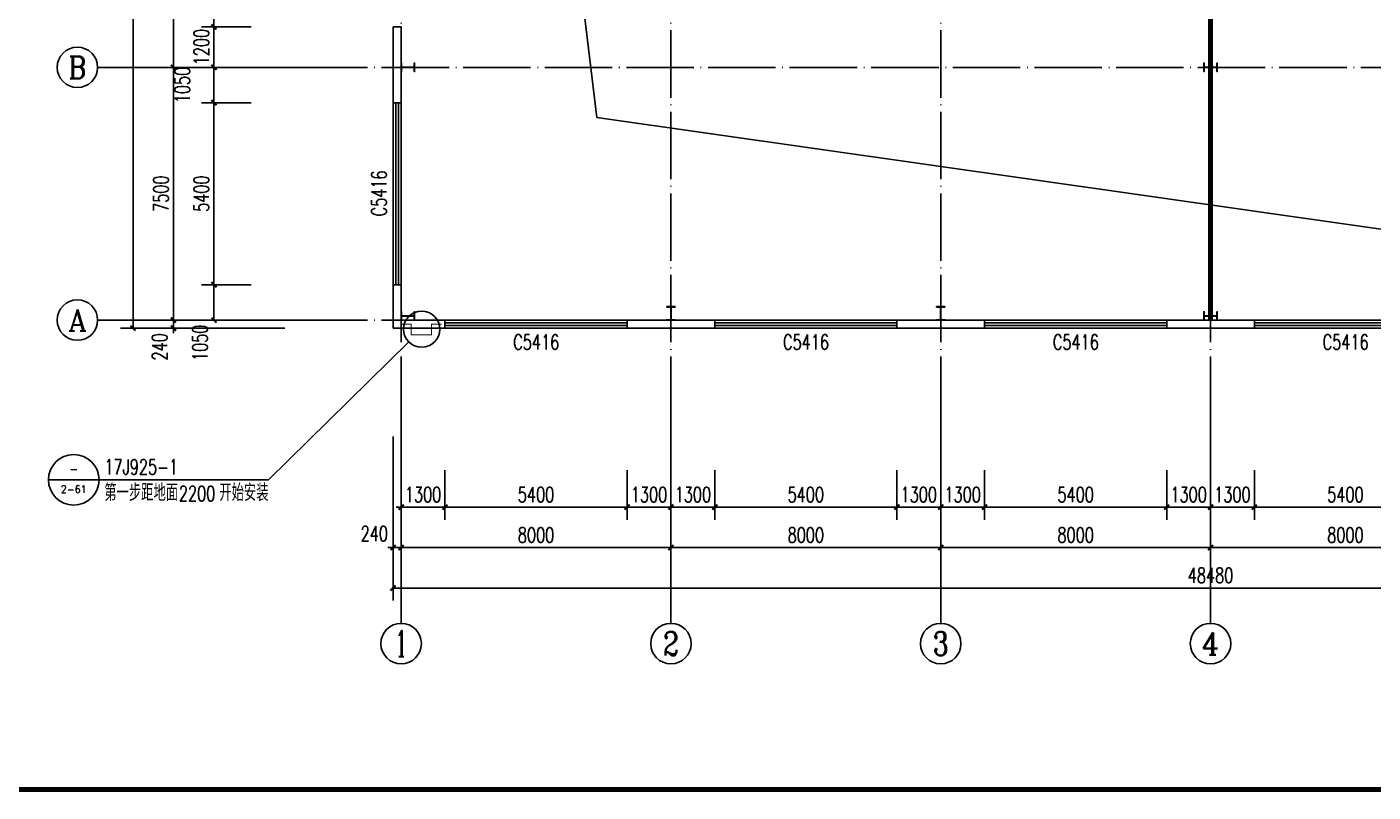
# Model space of a CAD drawing. Header units: millimetres. Extents: x 4455189 to 4808172, y 18512388 to 19204582.
# Drawn here: x 4705875 to 4745792, y 18843800 to 18866506 of the extents above; entities that cross this region are included whole.
import ezdxf
from ezdxf.enums import TextEntityAlignment as Align

# ---------------------------------------------------------------- set-up
doc = ezdxf.new("R2010")
doc.units = ezdxf.units.MM
doc.header["$LTSCALE"] = 1000
doc.header["$MEASUREMENT"] = 0
doc.linetypes.add('DASH', pattern=[0.35, 0.25, -0.1])
doc.linetypes.add('DOTE', pattern=[2.42, 2, -0.2, 0.02, -0.2])
doc.layers.get('Defpoints').update_dxf_attribs({"color": 1})
for name, color, linetype in [('AXIS_TEXT', 7, 'Continuous'), ('AXIS_内部', 151, 'Continuous'), ('AXIS_外部', 171, 'Continuous'), ('COLUMN', 2, 'Continuous'), ('DIM_IDEN', 171, 'Continuous'), ('DOTE', 250, 'DOTE'), ('PUB_TEXT', 7, 'Continuous'), ('TK', 4, 'Continuous'), ('WALL-PARAPET', 6, 'Continuous'), ('WINDOW', 140, 'Continuous'), ('WINDOW_TEXT', 7, 'Continuous')]:
    doc.layers.add(name, color=color, linetype=linetype)
doc.styles.add('_TCH_AXIS', font='COMPLEX', dxfattribs={"bigfont": 'GBCBIG'})
doc.styles.add('_TCH_DIM_T3', font='SIMPLEX', dxfattribs={"width": 0.705882, "bigfont": 'GBCBIG'})
doc.styles.add('_TCH_LABEL', font='COMPLEX', dxfattribs={"bigfont": 'GBCBIG'})
doc.styles.add('_TCH_WINDOW', font='SIMPLEX', dxfattribs={"height": 3.5, "bigfont": 'GBCBIG'})
doc.styles.add('COMPLEX', font='COMPLEX')
doc.dimstyles.new('_TCH_ARCH&&150', dxfattribs={"dimtxt": 446.25, "dimasz": 150, "dimexe": 375, "dimexo": 450, "dimgap": 150, "dimtad": 1, "dimdec": 0, "dimzin": 0, "dimdsep": 46, "dimtxsty": '_TCH_DIM_T3', "dimblk": 'ARCHTICK', "dimcen": 0.09, "dimclrt": 7, "dimazin": 2, "dimtfac": 1, "dimtdec": 0, "dimtix": 1, "dimtmove": 2, "dimatfit": 3, "dimfxl": 0, "dimtolj": 1, "dimtzin": 0, "dimarcsym": 0})

# ---------------------------------------------------------------- blocks, each defined once
blk = doc.blocks.new('A$C3ACC4A1C')
at = {"layer": 'COLUMN'}
h = blk.add_hatch(color=256, dxfattribs=at)
h.paths.add_polyline_path([(125, 400), (0, 400), (0, 388), (120, 388), (120, 200), (125, 200)])
h.paths.add_polyline_path([(250, 400), (125, 400), (125, 200), (130, 200), (130, 388), (250, 388)])
h.paths.add_polyline_path([(250, 12), (130, 12), (130, 200), (125, 200), (125, 0), (250, 0)])
h.paths.add_polyline_path([(125, 200), (120, 200), (120, 12), (0, 12), (0, 0), (125, 0)])
blk.add_lwpolyline([(0, 0), (0, 12), (120, 12), (120, 388), (0, 388), (0, 400), (250, 400), (250, 388), (130, 388), (130, 12), (250, 12), (250, 0)], close=True, dxfattribs=at)
blk = doc.blocks.new('GeYuanFrame_86730763', base_point=(20.09, 4.53))
at = {"layer": 'TK', "const_width": 1}
blk.add_lwpolyline([(45.09, 588.53), (851.09, 588.53), (851.09, 14.53), (45.09, 14.53)], close=True, dxfattribs=at)
blk = doc.blocks.new('_ArchTick')
at = {"color": 0, "linetype": 'ByBlock', "const_width": 0.4}
blk.add_lwpolyline([(-0.5, -0.5), (0.5, 0.5)], dxfattribs=at)
blk = doc.blocks.new('*D124')
at = {"layer": 'AXIS_内部', "color": 0, "lineweight": -2}
for p, q in [((4742272, 18853356), (4742272, 18851881)), ((4747672, 18853356), (4747672, 18851881)), ((4742272, 18852256), (4747672, 18852256))]:
    blk.add_line(p, q, dxfattribs=at)
at = {"layer": 'Defpoints', "color": 0}
for p in [(4742272, 18853806), (4747672, 18853806), (4747672, 18852256)]:
    blk.add_point(p, dxfattribs=at)
at = {"layer": 'AXIS_内部', "color": 0, "lineweight": -2, "xscale": 150, "yscale": 150, "zscale": 150, "rotation": 180}
blk.add_blockref('_ArchTick', (4742272, 18852256), dxfattribs=at)
at = {"layer": 'AXIS_内部', "color": 0, "lineweight": -2, "xscale": 150, "yscale": 150, "zscale": 150}
blk.add_blockref('_ArchTick', (4747672, 18852256), dxfattribs=at)
at = {"layer": 'AXIS_内部', "color": 7, "insert": (4744972, 18852629), "char_height": 446.2, "attachment_point": 5, "style": '_TCH_DIM_T3'}
blk.add_mtext('\\A1;5400', dxfattribs=at)
blk = doc.blocks.new('*D125')
at = {"layer": 'AXIS_内部', "color": 0, "lineweight": -2}
for p, q in [((4740972, 18853356), (4740972, 18851881)), ((4742272, 18853356), (4742272, 18851881)), ((4740972, 18852256), (4740822, 18852256)), ((4740972, 18852256), (4742272, 18852256)), ((4742272, 18852256), (4742422, 18852256))]:
    blk.add_line(p, q, dxfattribs=at)
at = {"layer": 'Defpoints', "color": 0}
for p in [(4740972, 18853806), (4742272, 18853806), (4742272, 18852256)]:
    blk.add_point(p, dxfattribs=at)
at = {"layer": 'AXIS_内部', "color": 0, "lineweight": -2, "xscale": 150, "yscale": 150, "zscale": 150}
blk.add_blockref('_ArchTick', (4740972, 18852256), dxfattribs=at)
at = {"layer": 'AXIS_内部', "color": 0, "lineweight": -2, "xscale": 150, "yscale": 150, "zscale": 150, "rotation": 180}
blk.add_blockref('_ArchTick', (4742272, 18852256), dxfattribs=at)
at = {"layer": 'AXIS_内部', "color": 7, "insert": (4741622, 18852629), "char_height": 446.2, "attachment_point": 5, "style": '_TCH_DIM_T3'}
blk.add_mtext('\\A1;1300', dxfattribs=at)
blk = doc.blocks.new('*D126')
at = {"layer": 'AXIS_内部', "color": 0, "lineweight": -2}
for p, q in [((4739672, 18853356), (4739672, 18851881)), ((4740972, 18853356), (4740972, 18851881)), ((4739672, 18852256), (4739522, 18852256)), ((4739672, 18852256), (4740972, 18852256)), ((4740972, 18852256), (4741122, 18852256))]:
    blk.add_line(p, q, dxfattribs=at)
at = {"layer": 'Defpoints', "color": 0}
for p in [(4739672, 18853806), (4740972, 18853806), (4740972, 18852256)]:
    blk.add_point(p, dxfattribs=at)
at = {"layer": 'AXIS_内部', "color": 0, "lineweight": -2, "xscale": 150, "yscale": 150, "zscale": 150}
blk.add_blockref('_ArchTick', (4739672, 18852256), dxfattribs=at)
at = {"layer": 'AXIS_内部', "color": 0, "lineweight": -2, "xscale": 150, "yscale": 150, "zscale": 150, "rotation": 180}
blk.add_blockref('_ArchTick', (4740972, 18852256), dxfattribs=at)
at = {"layer": 'AXIS_内部', "color": 7, "insert": (4740322, 18852629), "char_height": 446.2, "attachment_point": 5, "style": '_TCH_DIM_T3'}
blk.add_mtext('\\A1;1300', dxfattribs=at)
blk = doc.blocks.new('*D127')
at = {"layer": 'AXIS_内部', "color": 0, "lineweight": -2}
for p, q in [((4734272, 18853356), (4734272, 18851881)), ((4739672, 18853356), (4739672, 18851881)), ((4734272, 18852256), (4739672, 18852256))]:
    blk.add_line(p, q, dxfattribs=at)
at = {"layer": 'Defpoints', "color": 0}
for p in [(4734272, 18853806), (4739672, 18853806), (4739672, 18852256)]:
    blk.add_point(p, dxfattribs=at)
at = {"layer": 'AXIS_内部', "color": 0, "lineweight": -2, "xscale": 150, "yscale": 150, "zscale": 150, "rotation": 180}
blk.add_blockref('_ArchTick', (4734272, 18852256), dxfattribs=at)
at = {"layer": 'AXIS_内部', "color": 0, "lineweight": -2, "xscale": 150, "yscale": 150, "zscale": 150}
blk.add_blockref('_ArchTick', (4739672, 18852256), dxfattribs=at)
at = {"layer": 'AXIS_内部', "color": 7, "insert": (4736972, 18852629), "char_height": 446.2, "attachment_point": 5, "style": '_TCH_DIM_T3'}
blk.add_mtext('\\A1;5400', dxfattribs=at)
blk = doc.blocks.new('*D128')
at = {"layer": 'AXIS_内部', "color": 0, "lineweight": -2}
for p, q in [((4732972, 18853356), (4732972, 18851881)), ((4734272, 18853356), (4734272, 18851881)), ((4732972, 18852256), (4732822, 18852256)), ((4732972, 18852256), (4734272, 18852256)), ((4734272, 18852256), (4734422, 18852256))]:
    blk.add_line(p, q, dxfattribs=at)
at = {"layer": 'Defpoints', "color": 0}
for p in [(4732972, 18853806), (4734272, 18853806), (4734272, 18852256)]:
    blk.add_point(p, dxfattribs=at)
at = {"layer": 'AXIS_内部', "color": 0, "lineweight": -2, "xscale": 150, "yscale": 150, "zscale": 150}
blk.add_blockref('_ArchTick', (4732972, 18852256), dxfattribs=at)
at = {"layer": 'AXIS_内部', "color": 0, "lineweight": -2, "xscale": 150, "yscale": 150, "zscale": 150, "rotation": 180}
blk.add_blockref('_ArchTick', (4734272, 18852256), dxfattribs=at)
at = {"layer": 'AXIS_内部', "color": 7, "insert": (4733622, 18852629), "char_height": 446.2, "attachment_point": 5, "style": '_TCH_DIM_T3'}
blk.add_mtext('\\A1;1300', dxfattribs=at)
blk = doc.blocks.new('*D129')
at = {"layer": 'AXIS_内部', "color": 0, "lineweight": -2}
for p, q in [((4731672, 18853356), (4731672, 18851881)), ((4732972, 18853356), (4732972, 18851881)), ((4731672, 18852256), (4731522, 18852256)), ((4731672, 18852256), (4732972, 18852256)), ((4732972, 18852256), (4733122, 18852256))]:
    blk.add_line(p, q, dxfattribs=at)
at = {"layer": 'Defpoints', "color": 0}
for p in [(4731672, 18853806), (4732972, 18853806), (4732972, 18852256)]:
    blk.add_point(p, dxfattribs=at)
at = {"layer": 'AXIS_内部', "color": 0, "lineweight": -2, "xscale": 150, "yscale": 150, "zscale": 150}
blk.add_blockref('_ArchTick', (4731672, 18852256), dxfattribs=at)
at = {"layer": 'AXIS_内部', "color": 0, "lineweight": -2, "xscale": 150, "yscale": 150, "zscale": 150, "rotation": 180}
blk.add_blockref('_ArchTick', (4732972, 18852256), dxfattribs=at)
at = {"layer": 'AXIS_内部', "color": 7, "insert": (4732322, 18852629), "char_height": 446.2, "attachment_point": 5, "style": '_TCH_DIM_T3'}
blk.add_mtext('\\A1;1300', dxfattribs=at)
blk = doc.blocks.new('*D130')
at = {"layer": 'AXIS_内部', "color": 0, "lineweight": -2}
for p, q in [((4726272, 18853356), (4726272, 18851881)), ((4731672, 18853356), (4731672, 18851881)), ((4726272, 18852256), (4731672, 18852256))]:
    blk.add_line(p, q, dxfattribs=at)
at = {"layer": 'Defpoints', "color": 0}
for p in [(4726272, 18853806), (4731672, 18853806), (4731672, 18852256)]:
    blk.add_point(p, dxfattribs=at)
at = {"layer": 'AXIS_内部', "color": 0, "lineweight": -2, "xscale": 150, "yscale": 150, "zscale": 150, "rotation": 180}
blk.add_blockref('_ArchTick', (4726272, 18852256), dxfattribs=at)
at = {"layer": 'AXIS_内部', "color": 0, "lineweight": -2, "xscale": 150, "yscale": 150, "zscale": 150}
blk.add_blockref('_ArchTick', (4731672, 18852256), dxfattribs=at)
at = {"layer": 'AXIS_内部', "color": 7, "insert": (4728972, 18852629), "char_height": 446.2, "attachment_point": 5, "style": '_TCH_DIM_T3'}
blk.add_mtext('\\A1;5400', dxfattribs=at)
blk = doc.blocks.new('*D131')
at = {"layer": 'AXIS_内部', "color": 0, "lineweight": -2}
for p, q in [((4724972, 18853356), (4724972, 18851881)), ((4726272, 18853356), (4726272, 18851881)), ((4724972, 18852256), (4724822, 18852256)), ((4724972, 18852256), (4726272, 18852256)), ((4726272, 18852256), (4726422, 18852256))]:
    blk.add_line(p, q, dxfattribs=at)
at = {"layer": 'Defpoints', "color": 0}
for p in [(4724972, 18853806), (4726272, 18853806), (4726272, 18852256)]:
    blk.add_point(p, dxfattribs=at)
at = {"layer": 'AXIS_内部', "color": 0, "lineweight": -2, "xscale": 150, "yscale": 150, "zscale": 150}
blk.add_blockref('_ArchTick', (4724972, 18852256), dxfattribs=at)
at = {"layer": 'AXIS_内部', "color": 0, "lineweight": -2, "xscale": 150, "yscale": 150, "zscale": 150, "rotation": 180}
blk.add_blockref('_ArchTick', (4726272, 18852256), dxfattribs=at)
at = {"layer": 'AXIS_内部', "color": 7, "insert": (4725622, 18852629), "char_height": 446.2, "attachment_point": 5, "style": '_TCH_DIM_T3'}
blk.add_mtext('\\A1;1300', dxfattribs=at)
blk = doc.blocks.new('*D132')
at = {"layer": 'AXIS_内部', "color": 0, "lineweight": -2}
for p, q in [((4723672, 18853356), (4723672, 18851881)), ((4724972, 18853356), (4724972, 18851881)), ((4723672, 18852256), (4723522, 18852256)), ((4723672, 18852256), (4724972, 18852256)), ((4724972, 18852256), (4725122, 18852256))]:
    blk.add_line(p, q, dxfattribs=at)
at = {"layer": 'Defpoints', "color": 0}
for p in [(4723672, 18853806), (4724972, 18853806), (4724972, 18852256)]:
    blk.add_point(p, dxfattribs=at)
at = {"layer": 'AXIS_内部', "color": 0, "lineweight": -2, "xscale": 150, "yscale": 150, "zscale": 150}
blk.add_blockref('_ArchTick', (4723672, 18852256), dxfattribs=at)
at = {"layer": 'AXIS_内部', "color": 0, "lineweight": -2, "xscale": 150, "yscale": 150, "zscale": 150, "rotation": 180}
blk.add_blockref('_ArchTick', (4724972, 18852256), dxfattribs=at)
at = {"layer": 'AXIS_内部', "color": 7, "insert": (4724322, 18852629), "char_height": 446.2, "attachment_point": 5, "style": '_TCH_DIM_T3'}
blk.add_mtext('\\A1;1300', dxfattribs=at)
blk = doc.blocks.new('*D133')
at = {"layer": 'AXIS_内部', "color": 0, "lineweight": -2}
for p, q in [((4718272, 18853356), (4718272, 18851881)), ((4723672, 18853356), (4723672, 18851881)), ((4718272, 18852256), (4723672, 18852256))]:
    blk.add_line(p, q, dxfattribs=at)
at = {"layer": 'Defpoints', "color": 0}
for p in [(4718272, 18853806), (4723672, 18853806), (4723672, 18852256)]:
    blk.add_point(p, dxfattribs=at)
at = {"layer": 'AXIS_内部', "color": 0, "lineweight": -2, "xscale": 150, "yscale": 150, "zscale": 150, "rotation": 180}
blk.add_blockref('_ArchTick', (4718272, 18852256), dxfattribs=at)
at = {"layer": 'AXIS_内部', "color": 0, "lineweight": -2, "xscale": 150, "yscale": 150, "zscale": 150}
blk.add_blockref('_ArchTick', (4723672, 18852256), dxfattribs=at)
at = {"layer": 'AXIS_内部', "color": 7, "insert": (4720972, 18852629), "char_height": 446.2, "attachment_point": 5, "style": '_TCH_DIM_T3'}
blk.add_mtext('\\A1;5400', dxfattribs=at)
blk = doc.blocks.new('*D134')
at = {"layer": 'AXIS_内部', "color": 0, "lineweight": -2}
for p, q in [((4716972, 18853356), (4716972, 18851881)), ((4718272, 18853356), (4718272, 18851881)), ((4716972, 18852256), (4716822, 18852256)), ((4716972, 18852256), (4718272, 18852256)), ((4718272, 18852256), (4718422, 18852256))]:
    blk.add_line(p, q, dxfattribs=at)
at = {"layer": 'Defpoints', "color": 0}
for p in [(4716972, 18853806), (4718272, 18853806), (4718272, 18852256)]:
    blk.add_point(p, dxfattribs=at)
at = {"layer": 'AXIS_内部', "color": 0, "lineweight": -2, "xscale": 150, "yscale": 150, "zscale": 150}
blk.add_blockref('_ArchTick', (4716972, 18852256), dxfattribs=at)
at = {"layer": 'AXIS_内部', "color": 0, "lineweight": -2, "xscale": 150, "yscale": 150, "zscale": 150, "rotation": 180}
blk.add_blockref('_ArchTick', (4718272, 18852256), dxfattribs=at)
at = {"layer": 'AXIS_内部', "color": 7, "insert": (4717622, 18852629), "char_height": 446.2, "attachment_point": 5, "style": '_TCH_DIM_T3'}
blk.add_mtext('\\A1;1300', dxfattribs=at)
blk = doc.blocks.new('*D173')
at = {"layer": 'AXIS_内部', "color": 0, "lineweight": -2}
for p, q in [((4712522, 18858856), (4711047, 18858856)), ((4711422, 18857806), (4711422, 18858856)), ((4712522, 18857806), (4711047, 18857806))]:
    blk.add_line(p, q, dxfattribs=at)
at = {"layer": 'Defpoints', "color": 0}
for p in [(4711422, 18858856), (4712972, 18858856), (4712972, 18857806)]:
    blk.add_point(p, dxfattribs=at)
at = {"layer": 'AXIS_内部', "color": 0, "lineweight": -2, "xscale": 150, "yscale": 150, "zscale": 150}
for p, rotation in [((4711422, 18858856), 90), ((4711422, 18857806), 270)]:
    blk.add_blockref('_ArchTick', p, dxfattribs=dict(at, rotation=rotation))
at = {"layer": 'AXIS_内部', "color": 7, "insert": (4711009, 18857131), "char_height": 446.2, "attachment_point": 5, "rotation": 90, "style": '_TCH_DIM_T3'}
blk.add_mtext('\\A1;1050', dxfattribs=at)
blk = doc.blocks.new('*D174')
at = {"layer": 'AXIS_内部', "color": 0, "lineweight": -2}
for p, q in [((4712522, 18864256), (4711047, 18864256)), ((4711422, 18858856), (4711422, 18864256)), ((4712522, 18858856), (4711047, 18858856))]:
    blk.add_line(p, q, dxfattribs=at)
at = {"layer": 'Defpoints', "color": 0}
for p in [(4711422, 18864256), (4712972, 18864256), (4712972, 18858856)]:
    blk.add_point(p, dxfattribs=at)
at = {"layer": 'AXIS_内部', "color": 0, "lineweight": -2, "xscale": 150, "yscale": 150, "zscale": 150}
for p, rotation in [((4711422, 18864256), 90), ((4711422, 18858856), 270)]:
    blk.add_blockref('_ArchTick', p, dxfattribs=dict(at, rotation=rotation))
at = {"layer": 'AXIS_内部', "color": 7, "insert": (4711048, 18861556), "char_height": 446.2, "attachment_point": 5, "rotation": 90, "style": '_TCH_DIM_T3'}
blk.add_mtext('\\A1;5400', dxfattribs=at)
blk = doc.blocks.new('*D175')
at = {"layer": 'AXIS_内部', "color": 0, "lineweight": -2}
for p, q in [((4712522, 18865306), (4711047, 18865306)), ((4711422, 18864256), (4711422, 18865306)), ((4712522, 18864256), (4711047, 18864256))]:
    blk.add_line(p, q, dxfattribs=at)
at = {"layer": 'Defpoints', "color": 0}
for p in [(4711422, 18865306), (4712972, 18865306), (4712972, 18864256)]:
    blk.add_point(p, dxfattribs=at)
at = {"layer": 'AXIS_内部', "color": 0, "lineweight": -2, "xscale": 150, "yscale": 150, "zscale": 150}
for p, rotation in [((4711422, 18865306), 90), ((4711422, 18864256), 270)]:
    blk.add_blockref('_ArchTick', p, dxfattribs=dict(at, rotation=rotation))
at = {"layer": 'AXIS_内部', "color": 7, "insert": (4710484, 18864781), "char_height": 446.2, "attachment_point": 5, "rotation": 90, "style": '_TCH_DIM_T3'}
blk.add_mtext('\\A1;1050', dxfattribs=at)
blk = doc.blocks.new('*D176')
at = {"layer": 'AXIS_内部', "color": 0, "lineweight": -2}
for p, q in [((4712522, 18866506), (4711047, 18866506)), ((4711422, 18866506), (4711422, 18866656)), ((4711422, 18865306), (4711422, 18866506)), ((4712522, 18865306), (4711047, 18865306)), ((4711422, 18865306), (4711422, 18865156))]:
    blk.add_line(p, q, dxfattribs=at)
at = {"layer": 'Defpoints', "color": 0}
for p in [(4711422, 18866506), (4712972, 18866506), (4712972, 18865306)]:
    blk.add_point(p, dxfattribs=at)
at = {"layer": 'AXIS_内部', "color": 0, "lineweight": -2, "xscale": 150, "yscale": 150, "zscale": 150}
for p, rotation in [((4711422, 18866506), 270), ((4711422, 18865306), 90)]:
    blk.add_blockref('_ArchTick', p, dxfattribs=dict(at, rotation=rotation))
at = {"layer": 'AXIS_内部', "color": 7, "insert": (4711048, 18865906), "char_height": 446.2, "attachment_point": 5, "rotation": 90, "style": '_TCH_DIM_T3'}
blk.add_mtext('\\A1;1200', dxfattribs=at)
blk = doc.blocks.new('*D177')
at = {"layer": 'AXIS_内部', "color": 0, "lineweight": -2}
for p, q in [((4712522, 18871906), (4711047, 18871906)), ((4711422, 18866506), (4711422, 18871906)), ((4712522, 18866506), (4711047, 18866506))]:
    blk.add_line(p, q, dxfattribs=at)
at = {"layer": 'Defpoints', "color": 0}
for p in [(4711422, 18871906), (4712972, 18871906), (4712972, 18866506)]:
    blk.add_point(p, dxfattribs=at)
at = {"layer": 'AXIS_内部', "color": 0, "lineweight": -2, "xscale": 150, "yscale": 150, "zscale": 150}
for p, rotation in [((4711422, 18871906), 90), ((4711422, 18866506), 270)]:
    blk.add_blockref('_ArchTick', p, dxfattribs=dict(at, rotation=rotation))
at = {"layer": 'AXIS_内部', "color": 7, "insert": (4711048, 18869206), "char_height": 446.2, "attachment_point": 5, "rotation": 90, "style": '_TCH_DIM_T3'}
blk.add_mtext('\\A1;5400', dxfattribs=at)
blk = doc.blocks.new('*D382')
at = {"layer": 'AXIS_外部', "color": 0, "lineweight": -2}
for p, q in [((4716732, 18854356), (4716732, 18850681)), ((4716972, 18854356), (4716972, 18850681)), ((4716732, 18851056), (4716582, 18851056)), ((4716732, 18851056), (4716972, 18851056)), ((4716972, 18851056), (4717122, 18851056))]:
    blk.add_line(p, q, dxfattribs=at)
at = {"layer": 'Defpoints', "color": 0}
for p in [(4716732, 18854806), (4716972, 18854806), (4716972, 18851056)]:
    blk.add_point(p, dxfattribs=at)
at = {"layer": 'AXIS_外部', "color": 0, "lineweight": -2, "xscale": 150, "yscale": 150, "zscale": 150}
blk.add_blockref('_ArchTick', (4716732, 18851056), dxfattribs=at)
at = {"layer": 'AXIS_外部', "color": 0, "lineweight": -2, "xscale": 150, "yscale": 150, "zscale": 150, "rotation": 180}
blk.add_blockref('_ArchTick', (4716972, 18851056), dxfattribs=at)
at = {"layer": 'AXIS_外部', "color": 7, "insert": (4716177, 18851469), "char_height": 446.2, "attachment_point": 5, "style": '_TCH_DIM_T3'}
blk.add_mtext('\\A1;240', dxfattribs=at)
blk = doc.blocks.new('*D383')
at = {"layer": 'AXIS_外部', "color": 0, "lineweight": -2}
for p, q in [((4716972, 18854356), (4716972, 18850681)), ((4724972, 18854356), (4724972, 18850681)), ((4716972, 18851056), (4724972, 18851056))]:
    blk.add_line(p, q, dxfattribs=at)
at = {"layer": 'Defpoints', "color": 0}
for p in [(4716972, 18854806), (4724972, 18854806), (4724972, 18851056)]:
    blk.add_point(p, dxfattribs=at)
at = {"layer": 'AXIS_外部', "color": 0, "lineweight": -2, "xscale": 150, "yscale": 150, "zscale": 150, "rotation": 180}
blk.add_blockref('_ArchTick', (4716972, 18851056), dxfattribs=at)
at = {"layer": 'AXIS_外部', "color": 0, "lineweight": -2, "xscale": 150, "yscale": 150, "zscale": 150}
blk.add_blockref('_ArchTick', (4724972, 18851056), dxfattribs=at)
at = {"layer": 'AXIS_外部', "color": 7, "insert": (4720972, 18851429), "char_height": 446.2, "attachment_point": 5, "style": '_TCH_DIM_T3'}
blk.add_mtext('\\A1;8000', dxfattribs=at)
blk = doc.blocks.new('*D384')
at = {"layer": 'AXIS_外部', "color": 0, "lineweight": -2}
for p, q in [((4724972, 18854356), (4724972, 18850681)), ((4732972, 18854356), (4732972, 18850681)), ((4724972, 18851056), (4732972, 18851056))]:
    blk.add_line(p, q, dxfattribs=at)
at = {"layer": 'Defpoints', "color": 0}
for p in [(4724972, 18854806), (4732972, 18854806), (4732972, 18851056)]:
    blk.add_point(p, dxfattribs=at)
at = {"layer": 'AXIS_外部', "color": 0, "lineweight": -2, "xscale": 150, "yscale": 150, "zscale": 150, "rotation": 180}
blk.add_blockref('_ArchTick', (4724972, 18851056), dxfattribs=at)
at = {"layer": 'AXIS_外部', "color": 0, "lineweight": -2, "xscale": 150, "yscale": 150, "zscale": 150}
blk.add_blockref('_ArchTick', (4732972, 18851056), dxfattribs=at)
at = {"layer": 'AXIS_外部', "color": 7, "insert": (4728972, 18851429), "char_height": 446.2, "attachment_point": 5, "style": '_TCH_DIM_T3'}
blk.add_mtext('\\A1;8000', dxfattribs=at)
blk = doc.blocks.new('*D385')
at = {"layer": 'AXIS_外部', "color": 0, "lineweight": -2}
for p, q in [((4732972, 18854356), (4732972, 18850681)), ((4740972, 18854356), (4740972, 18850681)), ((4732972, 18851056), (4740972, 18851056))]:
    blk.add_line(p, q, dxfattribs=at)
at = {"layer": 'Defpoints', "color": 0}
for p in [(4732972, 18854806), (4740972, 18854806), (4740972, 18851056)]:
    blk.add_point(p, dxfattribs=at)
at = {"layer": 'AXIS_外部', "color": 0, "lineweight": -2, "xscale": 150, "yscale": 150, "zscale": 150, "rotation": 180}
blk.add_blockref('_ArchTick', (4732972, 18851056), dxfattribs=at)
at = {"layer": 'AXIS_外部', "color": 0, "lineweight": -2, "xscale": 150, "yscale": 150, "zscale": 150}
blk.add_blockref('_ArchTick', (4740972, 18851056), dxfattribs=at)
at = {"layer": 'AXIS_外部', "color": 7, "insert": (4736972, 18851429), "char_height": 446.2, "attachment_point": 5, "style": '_TCH_DIM_T3'}
blk.add_mtext('\\A1;8000', dxfattribs=at)
blk = doc.blocks.new('*D386')
at = {"layer": 'AXIS_外部', "color": 0, "lineweight": -2}
for p, q in [((4740972, 18854356), (4740972, 18850681)), ((4748972, 18854356), (4748972, 18850681)), ((4740972, 18851056), (4748972, 18851056))]:
    blk.add_line(p, q, dxfattribs=at)
at = {"layer": 'Defpoints', "color": 0}
for p in [(4740972, 18854806), (4748972, 18854806), (4748972, 18851056)]:
    blk.add_point(p, dxfattribs=at)
at = {"layer": 'AXIS_外部', "color": 0, "lineweight": -2, "xscale": 150, "yscale": 150, "zscale": 150, "rotation": 180}
blk.add_blockref('_ArchTick', (4740972, 18851056), dxfattribs=at)
at = {"layer": 'AXIS_外部', "color": 0, "lineweight": -2, "xscale": 150, "yscale": 150, "zscale": 150}
blk.add_blockref('_ArchTick', (4748972, 18851056), dxfattribs=at)
at = {"layer": 'AXIS_外部', "color": 7, "insert": (4744972, 18851429), "char_height": 446.2, "attachment_point": 5, "style": '_TCH_DIM_T3'}
blk.add_mtext('\\A1;8000', dxfattribs=at)
blk = doc.blocks.new('*D390')
at = {"layer": 'AXIS_外部', "color": 0, "lineweight": -2}
for p, q in [((4716732, 18854356), (4716732, 18849481)), ((4765212, 18854356), (4765212, 18849481)), ((4716732, 18849856), (4765212, 18849856))]:
    blk.add_line(p, q, dxfattribs=at)
at = {"layer": 'Defpoints', "color": 0}
for p in [(4716732, 18854806), (4765212, 18854806), (4765212, 18849856)]:
    blk.add_point(p, dxfattribs=at)
at = {"layer": 'AXIS_外部', "color": 0, "lineweight": -2, "xscale": 150, "yscale": 150, "zscale": 150, "rotation": 180}
blk.add_blockref('_ArchTick', (4716732, 18849856), dxfattribs=at)
at = {"layer": 'AXIS_外部', "color": 0, "lineweight": -2, "xscale": 150, "yscale": 150, "zscale": 150}
blk.add_blockref('_ArchTick', (4765212, 18849856), dxfattribs=at)
at = {"layer": 'AXIS_外部', "color": 7, "insert": (4740972, 18850229), "char_height": 446.2, "attachment_point": 5, "style": '_TCH_DIM_T3'}
blk.add_mtext('\\A1;48480', dxfattribs=at)
blk = doc.blocks.new('*D391')
at = {"layer": 'AXIS_外部', "color": 0, "lineweight": -2}
for p, q in [((4713522, 18857806), (4709847, 18857806)), ((4710222, 18857806), (4710222, 18857956)), ((4710222, 18857566), (4710222, 18857806)), ((4713522, 18857566), (4709847, 18857566)), ((4710222, 18857566), (4710222, 18857416))]:
    blk.add_line(p, q, dxfattribs=at)
at = {"layer": 'Defpoints', "color": 0}
for p in [(4710222, 18857806), (4713972, 18857806), (4713972, 18857566)]:
    blk.add_point(p, dxfattribs=at)
at = {"layer": 'AXIS_外部', "color": 0, "lineweight": -2, "xscale": 150, "yscale": 150, "zscale": 150}
for p, rotation in [((4710222, 18857806), 270), ((4710222, 18857566), 90)]:
    blk.add_blockref('_ArchTick', p, dxfattribs=dict(at, rotation=rotation))
at = {"layer": 'AXIS_外部', "color": 7, "insert": (4709809, 18857011), "char_height": 446.2, "attachment_point": 5, "rotation": 90, "style": '_TCH_DIM_T3'}
blk.add_mtext('\\A1;240', dxfattribs=at)
blk = doc.blocks.new('*D392')
at = {"layer": 'AXIS_外部', "color": 0, "lineweight": -2}
for p, q in [((4713522, 18865306), (4709847, 18865306)), ((4710222, 18857806), (4710222, 18865306)), ((4713522, 18857806), (4709847, 18857806))]:
    blk.add_line(p, q, dxfattribs=at)
at = {"layer": 'Defpoints', "color": 0}
for p in [(4710222, 18865306), (4713972, 18865306), (4713972, 18857806)]:
    blk.add_point(p, dxfattribs=at)
at = {"layer": 'AXIS_外部', "color": 0, "lineweight": -2, "xscale": 150, "yscale": 150, "zscale": 150}
for p, rotation in [((4710222, 18865306), 90), ((4710222, 18857806), 270)]:
    blk.add_blockref('_ArchTick', p, dxfattribs=dict(at, rotation=rotation))
at = {"layer": 'AXIS_外部', "color": 7, "insert": (4709848, 18861556), "char_height": 446.2, "attachment_point": 5, "rotation": 90, "style": '_TCH_DIM_T3'}
blk.add_mtext('\\A1;7500', dxfattribs=at)
blk = doc.blocks.new('*D393')
at = {"layer": 'AXIS_外部', "color": 0, "lineweight": -2}
for p, q in [((4713522, 18873106), (4709847, 18873106)), ((4710222, 18865306), (4710222, 18873106)), ((4713522, 18865306), (4709847, 18865306))]:
    blk.add_line(p, q, dxfattribs=at)
at = {"layer": 'Defpoints', "color": 0}
for p in [(4710222, 18873106), (4713972, 18873106), (4713972, 18865306)]:
    blk.add_point(p, dxfattribs=at)
at = {"layer": 'AXIS_外部', "color": 0, "lineweight": -2, "xscale": 150, "yscale": 150, "zscale": 150}
for p, rotation in [((4710222, 18873106), 90), ((4710222, 18865306), 270)]:
    blk.add_blockref('_ArchTick', p, dxfattribs=dict(at, rotation=rotation))
at = {"layer": 'AXIS_外部', "color": 7, "insert": (4709848, 18869206), "char_height": 446.2, "attachment_point": 5, "rotation": 90, "style": '_TCH_DIM_T3'}
blk.add_mtext('\\A1;7800', dxfattribs=at)
blk = doc.blocks.new('*D400')
at = {"layer": 'AXIS_外部', "color": 0, "lineweight": -2}
for p, q in [((4713522, 18912046), (4708647, 18912046)), ((4709022, 18857566), (4709022, 18912046)), ((4713522, 18857566), (4708647, 18857566))]:
    blk.add_line(p, q, dxfattribs=at)
at = {"layer": 'Defpoints', "color": 0}
for p in [(4709022, 18912046), (4713972, 18912046), (4713972, 18857566)]:
    blk.add_point(p, dxfattribs=at)
at = {"layer": 'AXIS_外部', "color": 0, "lineweight": -2, "xscale": 150, "yscale": 150, "zscale": 150}
for p, rotation in [((4709022, 18912046), 90), ((4709022, 18857566), 270)]:
    blk.add_blockref('_ArchTick', p, dxfattribs=dict(at, rotation=rotation))
at = {"layer": 'AXIS_外部', "color": 7, "insert": (4708648, 18884806), "char_height": 446.2, "attachment_point": 5, "rotation": 90, "style": '_TCH_DIM_T3'}
blk.add_mtext('\\A1;54480', dxfattribs=at)
blk = doc.blocks.new('_AXISO')
blk.add_circle((0, 0), 0.5)
at = {"layer": 'AXIS_TEXT', "style": 'COMPLEX', "width": 1.041667}
blk.add_attdef('A', text='', height=0.56, dxfattribs=at).set_placement((-0.25, -0.28), (0.25, -0.28), align=Align.FIT)
blk = doc.blocks.new('$WINLIB2D$00000001')
for p, q in [((-0.5, 0.5), (0.5, 0.5)), ((-0.5, 0.5), (-0.5, -0.5)), ((0.5, -0.5), (0.5, 0.5)), ((0.5, 0.1667), (-0.5, 0.1667)), ((0.5, -0.1667), (-0.5, -0.1667)), ((-0.5, -0.5), (0.5, -0.5))]:
    blk.add_line(p, q)

msp = doc.modelspace()

# ---------------------------------------------------------------- linework, layer by layer
at = {"color": 156, "linetype": 'DASH', "ltscale": 2, "const_width": 150}
msp.add_lwpolyline([(4740971.6, 18911806.2), (4740971.6, 18857806.2)], dxfattribs=at)
at = {"const_width": 30}
msp.add_lwpolyline([(4718171.6, 18857686.2), (4717871.6, 18857686.2), (4717871.6, 18857366.2), (4717271.6, 18857366.2), (4717271.6, 18857686.2), (4716971.6, 18857686.2)], dxfattribs=at)
at = {"layer": 'AXIS_外部'}
for p, q in [((4713971.6, 18865306.2), (4707971.6, 18865306.2)), ((4713971.6, 18857806.2), (4707971.6, 18857806.2)), ((4716971.6, 18854806.2), (4716971.6, 18848806.2)), ((4724971.6, 18854806.2), (4724971.6, 18848806.2)), ((4732971.6, 18854806.2), (4732971.6, 18848806.2)), ((4740971.6, 18854806.2), (4740971.6, 18848806.2))]:
    msp.add_line(p, q, dxfattribs=at)
at = {"layer": 'DIM_IDEN'}
for p, q in [((4717197.9, 18857159.5), (4713037.9, 18853066.9)), ((4708013, 18853066.9), (4706513, 18853066.9)), ((4713037.9, 18853066.9), (4708013, 18853066.9))]:
    msp.add_line(p, q, dxfattribs=at)
for centre, radius in [((4717580.7, 18857536.2), 537.1), ((4707263, 18853066.9), 750)]:
    msp.add_circle(centre, radius, dxfattribs=at)
at = {"layer": 'DOTE'}
for p, q in [((4716971.6, 18914806.2), (4716971.6, 18854806.2)), ((4724971.6, 18914806.2), (4724971.6, 18854806.2)), ((4732971.6, 18914806.2), (4732971.6, 18854806.2)), ((4740971.6, 18914806.2), (4740971.6, 18854806.2)), ((4713971.6, 18865306.2), (4770344.5, 18865306.2)), ((4713971.6, 18857806.2), (4770344.5, 18857806.2))]:
    msp.add_line(p, q, dxfattribs=at)
at = {"layer": 'WALL-PARAPET'}
for p, q in [((4716971.6, 18866506.2), (4716731.6, 18866506.2)), ((4716731.6, 18866506.2), (4716731.6, 18864256.2)), ((4716971.6, 18864256.2), (4716971.6, 18866506.2)), ((4716731.6, 18864256.2), (4716971.6, 18864256.2)), ((4716971.6, 18858856.2), (4716731.6, 18858856.2)), ((4716731.6, 18858856.2), (4716731.6, 18857566.2)), ((4716971.6, 18857806.2), (4716971.6, 18858856.2)), ((4718271.6, 18857806.2), (4716971.6, 18857806.2)), ((4718271.6, 18857566.2), (4718271.6, 18857806.2)), ((4726271.6, 18857806.2), (4723671.6, 18857806.2)), ((4723671.6, 18857806.2), (4723671.6, 18857566.2)), ((4726271.6, 18857566.2), (4726271.6, 18857806.2)), ((4734271.6, 18857806.2), (4731671.6, 18857806.2)), ((4731671.6, 18857806.2), (4731671.6, 18857566.2)), ((4734271.6, 18857566.2), (4734271.6, 18857806.2)), ((4742271.6, 18857806.2), (4739671.6, 18857806.2)), ((4739671.6, 18857806.2), (4739671.6, 18857566.2)), ((4742271.6, 18857566.2), (4742271.6, 18857806.2)), ((4716731.6, 18857566.2), (4718271.6, 18857566.2)), ((4723671.6, 18857566.2), (4726271.6, 18857566.2)), ((4731671.6, 18857566.2), (4734271.6, 18857566.2)), ((4739671.6, 18857566.2), (4742271.6, 18857566.2))]:
    msp.add_line(p, q, dxfattribs=at)
at = {"layer": 'WINDOW'}
msp.add_lwpolyline([(4716983.6, 18911806.2), (4722777.7, 18863817.1), (4764971.6, 18857806.2)], dxfattribs=at)

# ---------------------------------------------------------------- block references
at = {"layer": 'AXIS_外部', "xscale": 150, "yscale": 150, "zscale": 150}
msp.add_blockref('GeYuanFrame_86730763', (4682021.6, 18842374.7), dxfattribs=at)
at = {"layer": 'AXIS_外部'}
ref = msp.add_blockref('_AXISO', (4707371.6, 18865306.2), dxfattribs=dict(at, xscale=1200, yscale=1200, zscale=1200))
ref.add_attrib('A', 'B', dxfattribs={"layer": 'AXIS_TEXT', "height": 652.9, "style": '_TCH_AXIS'}).set_placement((4707107.3, 18864979.7), (4707635.8, 18864979.7), align=Align.FIT)
ref = msp.add_blockref('_AXISO', (4707371.6, 18857806.2), dxfattribs=dict(at, xscale=1200, yscale=1200, zscale=1200))
ref.add_attrib('A', 'A', dxfattribs={"layer": 'AXIS_TEXT', "height": 637.8, "style": '_TCH_AXIS'}).set_placement((4707098.2, 18857487.3), (4707644.9, 18857487.3), align=Align.FIT)
ref = msp.add_blockref('_AXISO', (4716971.6, 18848206.2), dxfattribs=dict(at, xscale=1200, yscale=1200, zscale=1200))
ref.add_attrib('A', '1', dxfattribs={"layer": 'AXIS_TEXT', "height": 772.1, "style": '_TCH_AXIS'}).set_placement((4716806.1, 18847820.1), (4717137, 18847820.1), align=Align.FIT)
ref = msp.add_blockref('_AXISO', (4724971.6, 18848206.2), dxfattribs=dict(at, xscale=1200, yscale=1200, zscale=1200))
ref.add_attrib('A', '2', dxfattribs={"layer": 'AXIS_TEXT', "height": 698.9, "style": '_TCH_AXIS'}).set_placement((4724738.6, 18847856.7), (4725204.6, 18847856.7), align=Align.FIT)
ref = msp.add_blockref('_AXISO', (4732971.6, 18848206.2), dxfattribs=dict(at, xscale=1200, yscale=1200, zscale=1200))
ref.add_attrib('A', '3', dxfattribs={"layer": 'AXIS_TEXT', "height": 698.9, "style": '_TCH_AXIS'}).set_placement((4732738.6, 18847856.7), (4733204.6, 18847856.7), align=Align.FIT)
ref = msp.add_blockref('_AXISO', (4740971.6, 18848206.2), dxfattribs=dict(at, xscale=1200, yscale=1200, zscale=1200))
ref.add_attrib('A', '4', dxfattribs={"layer": 'AXIS_TEXT', "height": 668.2, "style": '_TCH_AXIS'}).set_placement((4740717, 18847872.1), (4741226.1, 18847872.1), align=Align.FIT)
at = {"layer": 'COLUMN', "xscale": -1, "rotation": 270}
for p in [(4716971.6, 18865181.2), (4740771.6, 18865181.2), (4716971.6, 18857801.2), (4740771.6, 18857801.2)]:
    msp.add_blockref('A$C3ACC4A1C', p, dxfattribs=at)
at = {"layer": 'COLUMN', "rotation": 180}
for p in [(4725096.6, 18858206.2), (4733096.6, 18858206.2)]:
    msp.add_blockref('A$C3ACC4A1C', p, dxfattribs=at)
at = {"layer": 'WINDOW'}
ref = msp.add_blockref('$WINLIB2D$00000001', (4716851.6, 18861556.2), dxfattribs=dict(at, xscale=5400, yscale=-240, zscale=5400, rotation=90))
ref.add_attrib('A', 'C5416', (4716542.2, 18860881.2), dxfattribs={"layer": 'WINDOW_TEXT', "height": 446.25, "rotation": 90, "style": '_TCH_WINDOW', "width": 0.705882})
ref = msp.add_blockref('$WINLIB2D$00000001', (4720971.6, 18857686.2), dxfattribs=dict(at, xscale=5400, yscale=240, zscale=5400))
ref.add_attrib('A', 'C5416', (4720296.6, 18856930.5), dxfattribs={"layer": 'WINDOW_TEXT', "height": 446.25, "style": '_TCH_WINDOW', "width": 0.705882})
ref = msp.add_blockref('$WINLIB2D$00000001', (4728971.6, 18857686.2), dxfattribs=dict(at, xscale=5400, yscale=240, zscale=5400))
ref.add_attrib('A', 'C5416', (4728296.6, 18856930.5), dxfattribs={"layer": 'WINDOW_TEXT', "height": 446.25, "style": '_TCH_WINDOW', "width": 0.705882})
ref = msp.add_blockref('$WINLIB2D$00000001', (4736971.6, 18857686.2), dxfattribs=dict(at, xscale=5400, yscale=240, zscale=5400))
ref.add_attrib('A', 'C5416', (4736296.6, 18856930.5), dxfattribs={"layer": 'WINDOW_TEXT', "height": 446.25, "style": '_TCH_WINDOW', "width": 0.705882})
ref = msp.add_blockref('$WINLIB2D$00000001', (4744971.6, 18857686.2), dxfattribs=dict(at, xscale=5400, yscale=240, zscale=5400))
ref.add_attrib('A', 'C5416', (4744296.6, 18856930.5), dxfattribs={"layer": 'WINDOW_TEXT', "height": 446.25, "style": '_TCH_WINDOW', "width": 0.705882})

# ---------------------------------------------------------------- texts
at = {"layer": 'PUB_TEXT', "style": '_TCH_LABEL', "width": 0.705882}
for s, p in [('17J925-1', (4708170.5, 18853224.4)), ('2200', (4710382.2, 18852434.6))]:
    msp.add_text(s, height=446.25, dxfattribs=at).set_placement(p)
at = {"layer": 'PUB_TEXT', "style": '_TCH_LABEL', "width": 0.777778}
msp.add_text('-', height=391.5, dxfattribs=at).set_placement((4707132.5, 18853205.7), (4707393.5, 18853205.7), align=Align.FIT)
at = {"layer": 'PUB_TEXT', "style": '_TCH_LABEL'}
msp.add_text('2-61', height=214.56, dxfattribs=at).set_placement((4706879.9, 18852680.2), (4707646.2, 18852680.2), align=Align.FIT)
for s, p in [('第一步距地面', (4708170.5, 18852434.6)), ('开始安装', (4711582.2, 18852434.6))]:
    msp.add_text(s, height=506.38, dxfattribs=at).set_placement(p)

# ---------------------------------------------------------------- dimensions: what is measured, and where the dimension line sits
at = {"layer": 'AXIS_内部'}
for p1, p2, distance, picture, middle in [((4712971.6, 18866506.2), (4712971.6, 18871906.2), 1550, '*D177', (4711048.5, 18869206.2)), ((4712971.6, 18865306.2), (4712971.6, 18866506.2), 1550, '*D176', (4711048.5, 18865906.2)), ((4712971.6, 18858856.2), (4712971.6, 18864256.2), 1550, '*D174', (4711048.5, 18861556.2)), ((4716971.6, 18853806.2), (4718271.6, 18853806.2), -1550, '*D134', (4717621.6, 18852629.3)), ((4718271.6, 18853806.2), (4723671.6, 18853806.2), -1550, '*D133', (4720971.6, 18852629.3)), ((4723671.6, 18853806.2), (4724971.6, 18853806.2), -1550, '*D132', (4724321.6, 18852629.3)), ((4724971.6, 18853806.2), (4726271.6, 18853806.2), -1550, '*D131', (4725621.6, 18852629.3)), ((4726271.6, 18853806.2), (4731671.6, 18853806.2), -1550, '*D130', (4728971.6, 18852629.3)), ((4731671.6, 18853806.2), (4732971.6, 18853806.2), -1550, '*D129', (4732321.6, 18852629.3)), ((4732971.6, 18853806.2), (4734271.6, 18853806.2), -1550, '*D128', (4733621.6, 18852629.3)), ((4734271.6, 18853806.2), (4739671.6, 18853806.2), -1550, '*D127', (4736971.6, 18852629.3)), ((4739671.6, 18853806.2), (4740971.6, 18853806.2), -1550, '*D126', (4740321.6, 18852629.3)), ((4740971.6, 18853806.2), (4742271.6, 18853806.2), -1550, '*D125', (4741621.6, 18852629.3)), ((4742271.6, 18853806.2), (4747671.6, 18853806.2), -1550, '*D124', (4744971.6, 18852629.3))]:
    dim = msp.add_aligned_dim(p1=p1, p2=p2, distance=distance, dimstyle='_TCH_ARCH&&150', dxfattribs=at)
    dim.commit()
    dim.dimension.update_dxf_attribs({"geometry": picture, "text_midpoint": middle})
for base, p1, p2, picture, middle in [((4711421.6, 18865306.2), (4712971.6, 18864256.2), (4712971.6, 18865306.2), '*D175', (4710484.1, 18864781.2)), ((4711421.6, 18858856.2), (4712971.6, 18857806.2), (4712971.6, 18858856.2), '*D173', (4711009.1, 18857131.2))]:
    dim = msp.add_linear_dim(base=base, p1=p1, p2=p2, angle=90, dimstyle='_TCH_ARCH&&150', dxfattribs=at)
    dim.commit()
    dim.dimension.update_dxf_attribs({"geometry": picture, "text_midpoint": middle, "dimtype": 129})
at = {"layer": 'AXIS_外部'}
for p1, p2, distance, picture, middle in [((4713971.6, 18857566.2), (4713971.6, 18912046.2), 4950, '*D400', (4708648.5, 18884806.2)), ((4713971.6, 18865306.2), (4713971.6, 18873106.2), 3750, '*D393', (4709848.5, 18869206.2)), ((4713971.6, 18857806.2), (4713971.6, 18865306.2), 3750, '*D392', (4709848.5, 18861556.2)), ((4716731.6, 18854806.2), (4765211.6, 18854806.2), -4950, '*D390', (4740971.6, 18850229.3)), ((4716971.6, 18854806.2), (4724971.6, 18854806.2), -3750, '*D383', (4720971.6, 18851429.3)), ((4724971.6, 18854806.2), (4732971.6, 18854806.2), -3750, '*D384', (4728971.6, 18851429.3)), ((4732971.6, 18854806.2), (4740971.6, 18854806.2), -3750, '*D385', (4736971.6, 18851429.3)), ((4740971.6, 18854806.2), (4748971.6, 18854806.2), -3750, '*D386', (4744971.6, 18851429.3))]:
    dim = msp.add_aligned_dim(p1=p1, p2=p2, distance=distance, dimstyle='_TCH_ARCH&&150', dxfattribs=at)
    dim.commit()
    dim.dimension.update_dxf_attribs({"geometry": picture, "text_midpoint": middle})
for base, p1, p2, angle, picture, middle in [((4710221.6, 18857806.2), (4713971.6, 18857566.2), (4713971.6, 18857806.2), 90, '*D391', (4709809.1, 18857011.2)), ((4716971.6, 18851056.2), (4716731.6, 18854806.2), (4716971.6, 18854806.2), 0, '*D382', (4716176.6, 18851468.7))]:
    dim = msp.add_linear_dim(base=base, p1=p1, p2=p2, angle=angle, dimstyle='_TCH_ARCH&&150', dxfattribs=at)
    dim.commit()
    dim.dimension.update_dxf_attribs({"geometry": picture, "text_midpoint": middle, "dimtype": 129})

doc.saveas('drawing.dxf')
